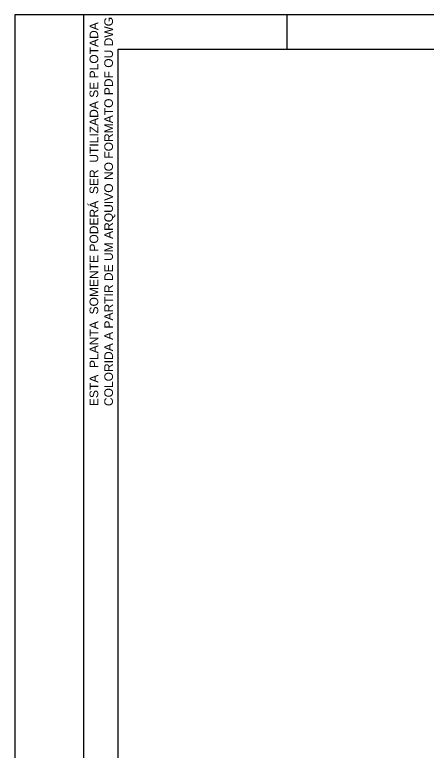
# Model space of a CAD drawing. Extents: x 0 to 119, y 0 to 84.
# Drawn here: x 0 to 12.01, y 62.7 to 84.1 of the extents above; entities that cross this region are included whole.
import ezdxf

# ---------------------------------------------------------------- set-up
doc = ezdxf.new("R2010")
doc.units = 0
doc.header["$MEASUREMENT"] = 0
doc.layers.add('40', color=7, linetype='CONTINUOUS')
doc.layers.add('7', color=232, linetype='CONTINUOUS')
doc.styles.add('TQS_ARIAL', font='arial.ttf')

msp = doc.modelspace()

# ---------------------------------------------------------------- linework, layer by layer
at = {"layer": '40', "linetype": 'Continuous'}
for p, q in [((118.9, 84.099998), (0, 84.100001)), ((0, 84.100001), (0, 0)), ((2, 84.100001), (2, 0)), ((2, 84.099999), (2, 83.099999)), ((7.9, 84.099999), (7.9, 83.099999))]:
    msp.add_line(p, q, dxfattribs=at)
at = {"layer": '7', "color": 232, "linetype": 'Continuous'}
for p, q in [((3, 0.999999), (3, 83.100001)), ((3, 83.100001), (117.9, 83.099998))]:
    msp.add_line(p, q, dxfattribs=at)

# ---------------------------------------------------------------- texts
at = {"layer": '40', "linetype": 'Continuous', "style": 'TQS_ARIAL'}
for s, p in [('ESTA  PLANTA  SOMENTE PODERÁ  SER  UTILIZADA SE PLOTADA ', (2.424295, 72.74511)), ('COLORIDA A PARTIR DE UM ARQUIVO NO FORMATO PDF OU DWG', (2.851792, 72.74511))]:
    msp.add_text(s, height=0.25, rotation=90, dxfattribs=at).set_placement(p)

doc.saveas('drawing.dxf')
